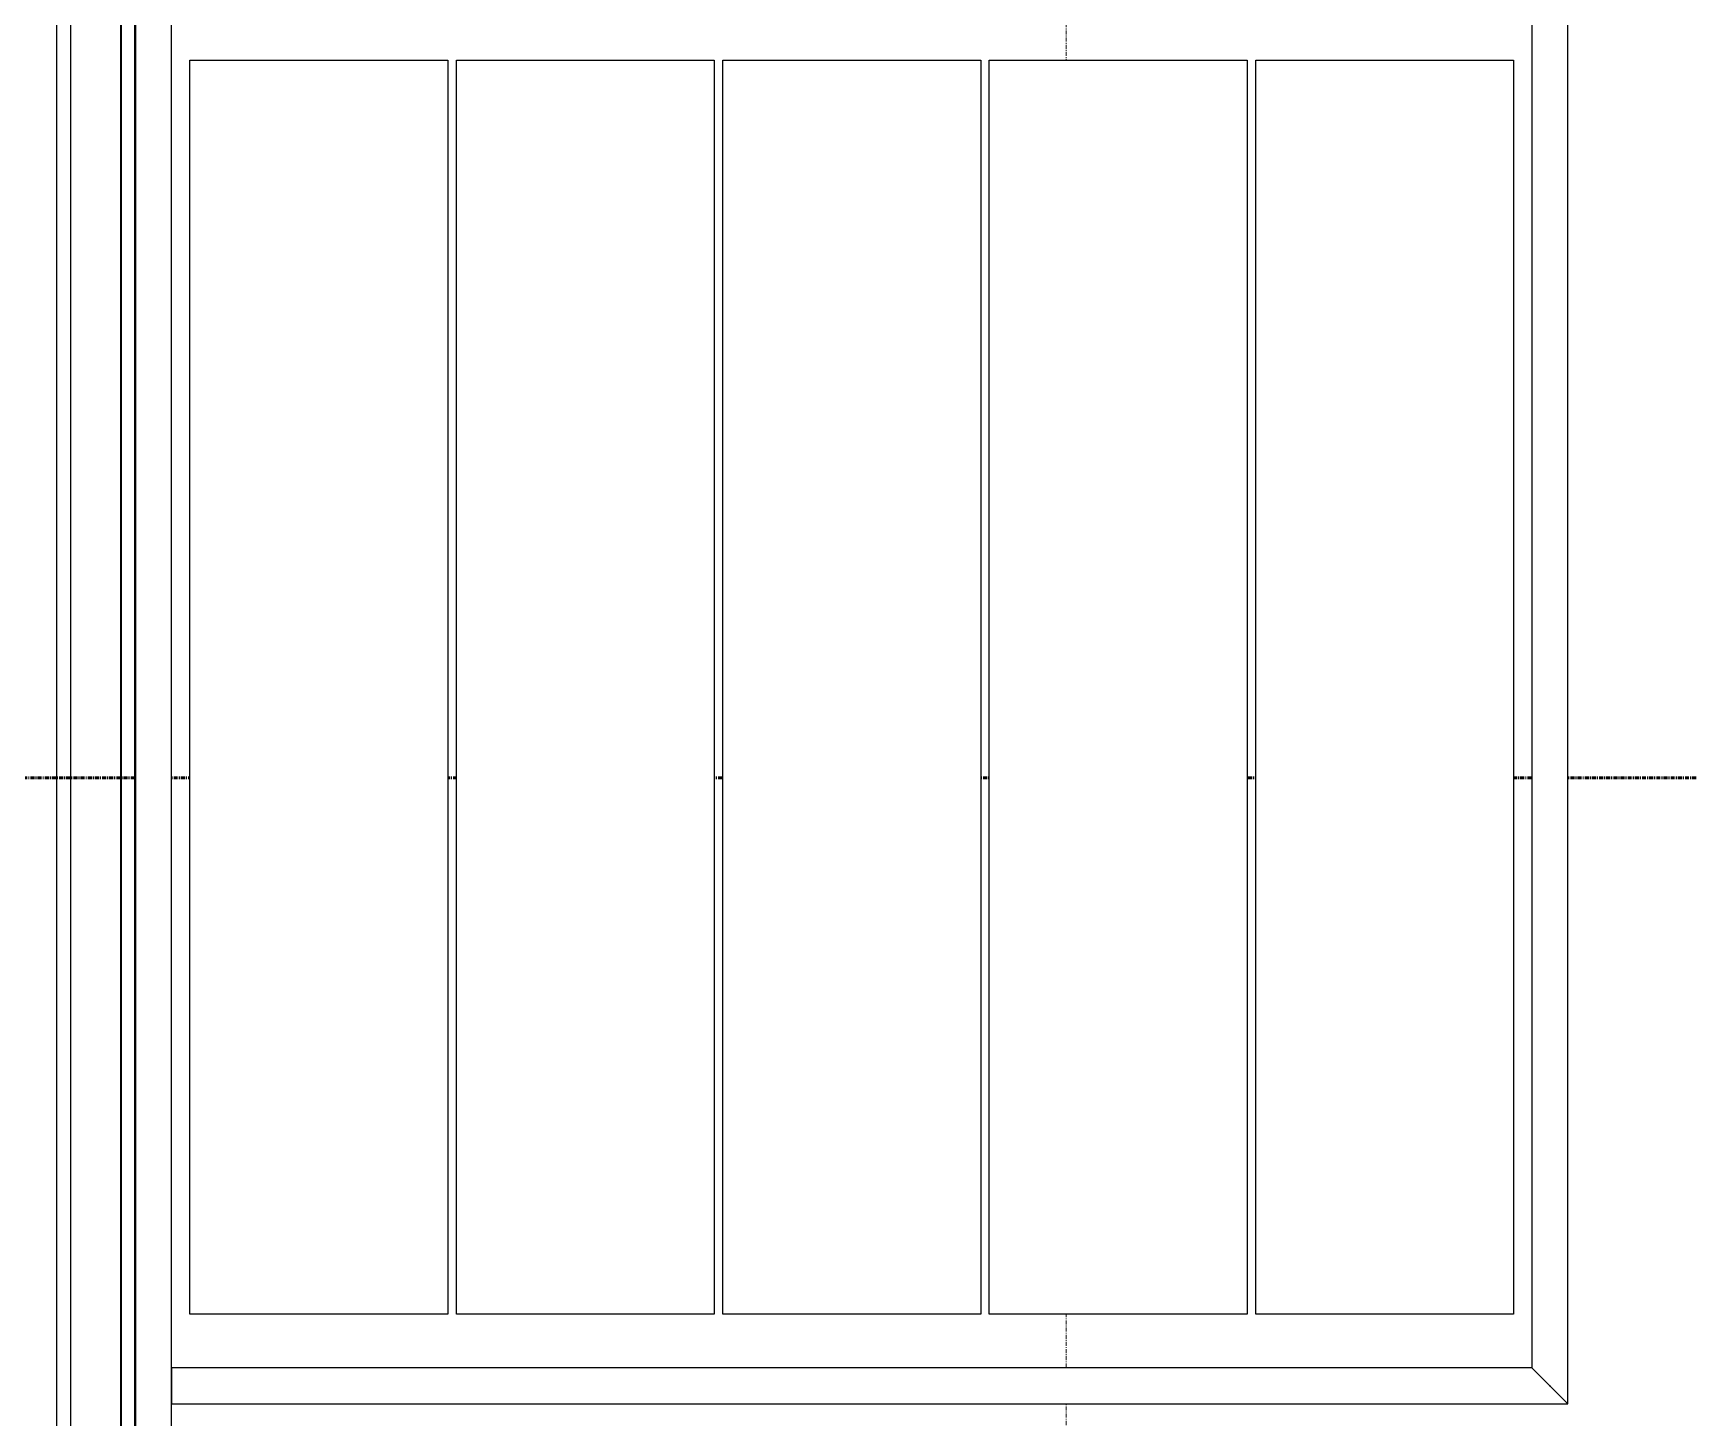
# Model space of a CAD drawing. Header units: millimetres. Extents: x -853432 to -773672, y -18171 to 22484.
# Drawn here: x -825925 to -823613, y -2491 to -559 of the extents above; entities that cross this region are included whole.
import ezdxf
from ezdxf.xclip import XClip

# ---------------------------------------------------------------- set-up
doc = ezdxf.new("R2010")
doc.units = ezdxf.units.MM
doc.header["$XCLIPFRAME"] = 0
doc.linetypes.add('DPA_Grid _ Level 100', pattern=[10, 5.5, -1.6, 1.3, -1.6])
for name, color, linetype in [('000 - WIPEOUT', 250, 'Continuous'), ('A04_TUBE SERIES', 2, 'Continuous'), ('A11_ALU.SOLID SHEET', 2, 'Continuous')]:
    doc.layers.add(name, color=color, linetype=linetype)
for name, color, linetype, lineweight in [('G-ANNO-SECL', 3, 'Continuous', 9), ('I-WALL-E', 2, 'Continuous', 35), ('S-GRID', 251, 'Continuous', 9)]:
    doc.layers.add(name, color=color, linetype=linetype, lineweight=lineweight)

# ---------------------------------------------------------------- blocks, each defined once
blk = doc.blocks.new('*U2079')
at = {"layer": 'S-GRID', "linetype": 'DPA_Grid _ Level 100'}
blk.add_line((11400, -21399.8), (11400, 16631.7), dxfattribs=at)
blk = doc.blocks.new('*U1576')
blk.add_lwpolyline([(0, -10), (6786.5, -10), (6786.5, 10), (0, 10)], close=True)
blk = doc.blocks.new('*U1743')
at = {"rotation": 270}
blk.add_blockref('*U1576', (-81200, -563.5), dxfattribs=at)
blk = doc.blocks.new('*U1107')
blk.add_attdef('EXTR.OVL-LENGTH_', (-25, -59.1), '', height=5)
blk.add_wipeout([(-25, 25), (25, -25), (25, 4675), (-25, 4625)]).dxf.layer = '000 - WIPEOUT'
at = {"layer": 'A04_TUBE SERIES', "color": 0}
blk.add_lwpolyline([(-25, 25), (25, -25), (25, 4675), (-25, 4625)], close=True, dxfattribs=at)
blk = doc.blocks.new('*U1126')
blk.add_attdef('EXTR.OVL-LENGTH_', (-25, -59.1), '', height=5)
blk.add_wipeout([(-25, -25), (25, 25), (25, 1924.5), (-25, 1924.5)]).dxf.layer = '000 - WIPEOUT'
blk.add_point((0, 0))
at = {"layer": 'A04_TUBE SERIES', "color": 0}
blk.add_lwpolyline([(-25, -25), (25, 25), (25, 1924.5), (-25, 1924.5)], close=True, dxfattribs=at)
blk = doc.blocks.new('*U1128')
blk.add_attdef('EXTR.OVL-LENGTH_', (-25, -59.1), '', height=5)
blk.add_wipeout([(-25, 25), (25, -25), (25, 4175), (-25, 4125)]).dxf.layer = '000 - WIPEOUT'
blk.add_point((0, 0))
at = {"layer": 'A04_TUBE SERIES', "color": 0}
blk.add_lwpolyline([(-25, 25), (25, -25), (25, 4175), (-25, 4125)], close=True, dxfattribs=at)
blk = doc.blocks.new('*U1288')
at = {"color": 6}
blk.add_point((-37.5, 0), dxfattribs=at)
at = {"color": 3}
for points in [[(-875, 924), (875, 924), (875, 564), (-875, 564)], [(-875, 552), (875, 552), (875, 192), (-875, 192)], [(-875, -192), (875, -192), (875, -552), (-875, -552)], [(-875, -564), (875, -564), (875, -924), (-875, -924)]]:
    blk.add_wipeout(points, dxfattribs=at).dxf.layer = '000 - WIPEOUT'
at = {"layer": 'A11_ALU.SOLID SHEET', "color": 0, "linetype": 'ByBlock'}
for points in [[(875, 564), (-875, 564), (-875, 924), (875, 924)], [(875, 192), (-875, 192), (-875, 552), (875, 552)], [(875, -552), (-875, -552), (-875, -192), (875, -192)], [(875, -924), (-875, -924), (-875, -564), (875, -564)]]:
    blk.add_lwpolyline(points, close=True, dxfattribs=at)
at = {"color": 3}
blk.add_wipeout([(-875, 180), (875, 180), (875, -180), (-875, -180)], dxfattribs=at).dxf.layer = '000 - WIPEOUT'
at = {"layer": 'A11_ALU.SOLID SHEET', "color": 0, "linetype": 'ByBlock'}
blk.add_lwpolyline([(875, -180), (-875, -180), (-875, 180), (875, 180)], close=True, dxfattribs=at)
blk = doc.blocks.new('*U1742')
at = {"layer": 'A11_ALU.SOLID SHEET', "linetype": 'ByBlock'}
for name, p, rotation in [('*U1107', (-81074.5, -1625.5), 180), ('*U1288', (-80099.5, -5050.5), 90)]:
    blk.add_blockref(name, p, dxfattribs=dict(at, rotation=rotation))
at = {"layer": 'A11_ALU.SOLID SHEET', "linetype": 'ByBlock', "rotation": 90}
blk.add_blockref('*U1126', (-79125, -6025.5), dxfattribs=at)
at = {"layer": 'A11_ALU.SOLID SHEET', "linetype": 'ByBlock', "rotation": 359.9999999999148}
blk.add_blockref('*U1128', (-79125, -6025.5), dxfattribs=at)

msp = doc.modelspace()

# ---------------------------------------------------------------- linework, layer by layer
at = {"layer": 'G-ANNO-SECL', "linetype": 'DPA_Grid _ Level 100', "lineweight": 50}
msp.add_line((-851398.6, -1598.3), (-776606.5, -1598.3), dxfattribs=at)
at = {"layer": 'I-WALL-E'}
for p, q in [((-825802.4, 3015.5), (-825802.4, -3771)), ((-825782.4, -3771), (-825782.4, 3015.5))]:
    msp.add_line(p, q, dxfattribs=at)

# ---------------------------------------------------------------- block references
msp.add_blockref('*U2079', (-835882.4, 3579))

# ---------------------------------------------------------------- next in the draw order: block references
at = {"layer": 'A11_ALU.SOLID SHEET'}
ref = msp.add_blockref('*U1743', (-744682.4, 3579), dxfattribs=at)
XClip(ref).set_block_clipping_path([(-104690.1238047112, -9620.0029952966), (-34092.6543255156, 14392.9971737705)])

# ---------------------------------------------------------------- next in the draw order: block references
ref = msp.add_blockref('*U1742', (-744682.4, 3579))
XClip(ref).set_block_clipping_path([(-104690.1238047112, -9620.0029952966), (-34092.6543255156, 14392.9971737705)])

doc.saveas('drawing.dxf')
